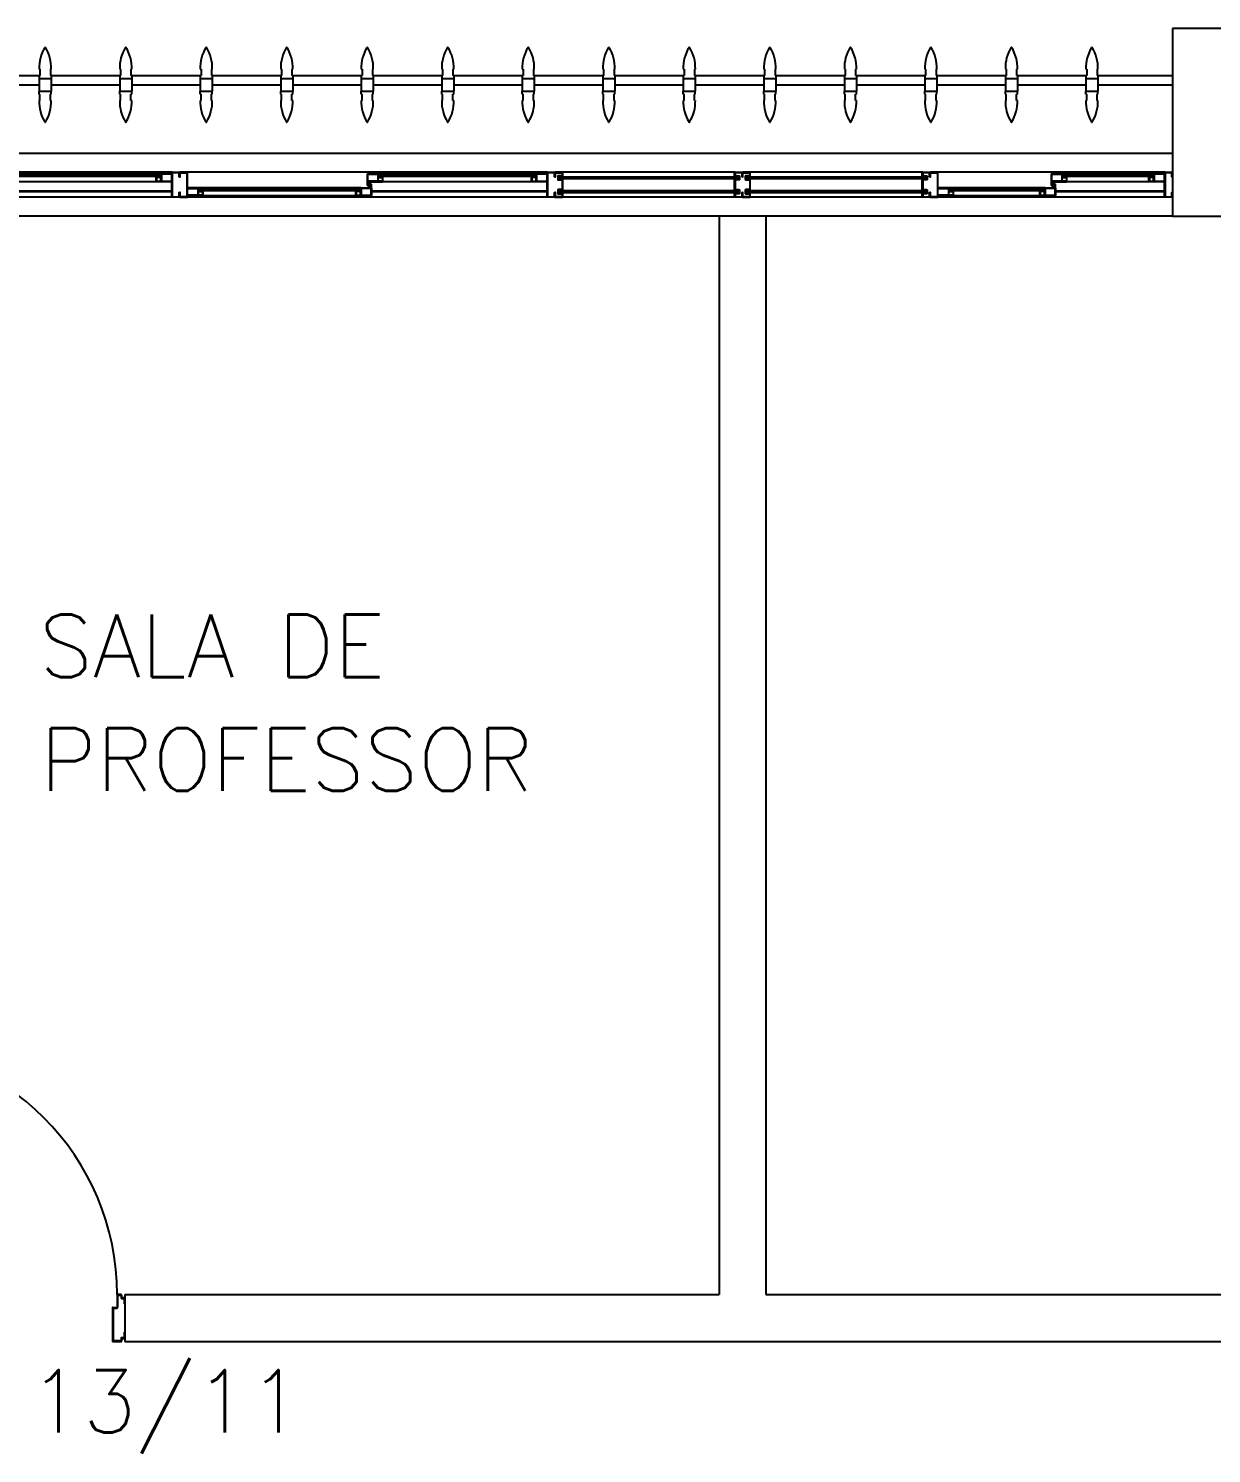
# Model space of a CAD drawing. Header units: millimetres. Extents: x 1887 to 2405, y 1100 to 1335.
# Drawn here: x 2065.901 to 2069.685, y 1239.49 to 1244.048 of the extents above; entities that cross this region are included whole.
import ezdxf

# ---------------------------------------------------------------- set-up
doc = ezdxf.new("R2010")
doc.units = ezdxf.units.MM
for name, color, linetype in [('AR-ALV', 2, 'Continuous'), ('AR-BRISES', 1, 'Continuous'), ('AR-ESQ', 1, 'Continuous'), ('AR-ESTC', 3, 'Continuous'), ('AR-PEITORIL', 1, 'Continuous'), ('AR-PORTA', 1, 'Continuous'), ('BR-PAINEL', 1, 'Continuous'), ('BR-SUPORTE', 1, 'Continuous'), ('DT-ESQ-BAGUETE-C', 2, 'Continuous'), ('DT-ESQ-BAGUETE-V', 1, 'Continuous'), ('DT-ESQ-CHAPA DOBRADA-V', 1, 'Continuous'), ('DT-ESQ-MARCO-V', 1, 'Continuous'), ('DT-ESQ-PERFIL CADEIRA-C', 2, 'Continuous'), ('DT-ESQ-PERFIL CADEIRA-V', 1, 'Continuous'), ('DT-ESQ-PERFIL U SIMPLES-C', 2, 'Continuous'), ('DT-ESQ-PERFIL U-C', 2, 'Continuous'), ('DT-ESQ-PERFIL U-V', 1, 'Continuous'), ('DT-ESQ-VIDRO-C', 2, 'Continuous'), ('DT-ESQ-VIDRO-V', 2, 'Continuous'), ('ENDEREÇO', 2, 'Continuous'), ('maçaneta', 1, 'Continuous'), ('mov', 1, 'Continuous'), ('PM-PERFIL U-C', 2, 'Continuous'), ('pm1', 2, 'Continuous'), ('TEXTO', 2, 'Continuous')]:
    doc.layers.add(name, color=color, linetype=linetype)
doc.styles.add('UNB-100', font='simplex.shx', dxfattribs={"height": 0.2})
doc.styles.add('UNB1-100', font='simplex.shx', dxfattribs={"height": 0.2})

# ---------------------------------------------------------------- blocks, each defined once
blk = doc.blocks.new('EF23-P')
at = {"layer": 'DT-ESQ-BAGUETE-C', "ltscale": 0.1}
for points in [[(0.4225, -0.08), (0.409, -0.08), (0.409, -0.0785), (0.422, -0.0785, 0.414214), (0.4225, -0.078), (0.4225, -0.067, 0.414214), (0.422, -0.0665), (0.409, -0.0665), (0.409, -0.065), (0.4225, -0.065, -0.414214), (0.424, -0.0665), (0.424, -0.0785, -0.414214)], [(0.7015, -0.08), (0.715, -0.08), (0.715, -0.0785), (0.702, -0.0785, -0.414214), (0.7015, -0.078), (0.7015, -0.067, -0.414214), (0.702, -0.0665), (0.715, -0.0665), (0.715, -0.065), (0.7015, -0.065, 0.414214), (0.7, -0.0665), (0.7, -0.0785, 0.414214)], [(2.61, -0.08), (2.5965, -0.08), (2.5965, -0.0785), (2.6095, -0.0785, 0.414214), (2.61, -0.078), (2.61, -0.067, 0.414214), (2.6095, -0.0665), (2.5965, -0.0665), (2.5965, -0.065), (2.61, -0.065, -0.414214), (2.6115, -0.0665), (2.6115, -0.0785, -0.414214)], [(3.1015, -0.08), (3.115, -0.08), (3.115, -0.0785), (3.102, -0.0785, -0.414214), (3.1015, -0.078), (3.1015, -0.067, -0.414214), (3.102, -0.0665), (3.115, -0.0665), (3.115, -0.065), (3.1015, -0.065, 0.414214), (3.1, -0.0665), (3.1, -0.0785, 0.414214)], [(0.0735, -0.125), (0.06, -0.125), (0.06, -0.1235), (0.073, -0.1235, 0.414214), (0.0735, -0.123), (0.0735, -0.112, 0.414214), (0.073, -0.1115), (0.06, -0.1115), (0.06, -0.11), (0.0735, -0.11, -0.414214), (0.075, -0.1115), (0.075, -0.1235, -0.414214)], [(0.339, -0.125), (0.3525, -0.125), (0.3525, -0.1235), (0.3395, -0.1235, -0.414214), (0.339, -0.123), (0.339, -0.112, -0.414214), (0.3395, -0.1115), (0.3525, -0.1115), (0.3525, -0.11), (0.339, -0.11, 0.414214), (0.3375, -0.1115), (0.3375, -0.1235, 0.414214)], [(2.0485, -0.125), (2.035, -0.125), (2.035, -0.1235), (2.048, -0.1235, 0.414214), (2.0485, -0.123), (2.0485, -0.112, 0.414214), (2.048, -0.1115), (2.035, -0.1115), (2.035, -0.11), (2.0485, -0.11, -0.414214), (2.05, -0.1115), (2.05, -0.1235, -0.414214)], [(2.5265, -0.125), (2.54, -0.125), (2.54, -0.1235), (2.527, -0.1235, -0.414214), (2.5265, -0.123), (2.5265, -0.112, -0.414214), (2.527, -0.1115), (2.54, -0.1115), (2.54, -0.11), (2.5265, -0.11, 0.414214), (2.525, -0.1115), (2.525, -0.1235, 0.414214)], [(3.2485, -0.125), (3.235, -0.125), (3.235, -0.1235), (3.248, -0.1235, 0.414214), (3.2485, -0.123), (3.2485, -0.112, 0.414214), (3.248, -0.1115), (3.235, -0.1115), (3.235, -0.11), (3.2485, -0.11, -0.414214), (3.25, -0.1115), (3.25, -0.1235, -0.414214)]]:
    blk.add_lwpolyline(points, format="xyb", close=True, dxfattribs=at)
at = {"layer": 'DT-ESQ-BAGUETE-V', "ltscale": 0.1}
for p, q in [((0.4225, -0.065), (0.7015, -0.065)), ((2.61, -0.065), (3.1015, -0.065)), ((0.0735, -0.11), (0.339, -0.11)), ((2.0485, -0.11), (2.5265, -0.11)), ((3.2485, -0.11), (3.7265, -0.11))]:
    blk.add_line(p, q, dxfattribs=at)
at = {"layer": 'DT-ESQ-CHAPA DOBRADA-V', "ltscale": 0.1}
for p, q in [((0.025, -0.077), (0.374, -0.077)), ((0.025, -0.08), (0.374, -0.08)), ((2, -0.077), (2.5615, -0.077)), ((2, -0.08), (2.5615, -0.08)), ((3.2, -0.077), (3.7615, -0.077)), ((3.2, -0.08), (3.7615, -0.08))]:
    blk.add_line(p, q, dxfattribs=at)
at = {"layer": 'DT-ESQ-MARCO-V', "ltscale": 0.1}
for p, q in [((0.7985, -0.06), (1.3515, -0.06)), ((1.3985, -0.06), (1.9515, -0.06)), ((0.7985, -0.14), (1.3515, -0.14)), ((1.3985, -0.14), (1.9515, -0.14))]:
    blk.add_line(p, q, dxfattribs=at)
at = {"layer": 'DT-ESQ-PERFIL CADEIRA-C', "ltscale": 0.1}
for p, q in [((0.376, -0.0885), (0.4225, -0.0885)), ((0.75, -0.0885), (0.7015, -0.0885)), ((2.5635, -0.0885), (2.61, -0.0885)), ((3.15, -0.0885), (3.1015, -0.0885)), ((0.025, -0.1335), (0.0735, -0.1335)), ((0.3855, -0.1335), (0.339, -0.1335)), ((2, -0.1335), (2.0485, -0.1335)), ((2.573, -0.1335), (2.5265, -0.1335)), ((3.2, -0.1335), (3.2485, -0.1335))]:
    blk.add_line(p, q, dxfattribs=at)
for points in [[(0.4225, -0.087, -1), (0.4225, -0.09), (0.376, -0.09, -0.414214), (0.374, -0.088), (0.374, -0.067, -0.414214), (0.376, -0.065), (0.4075, -0.065, -0.414214), (0.409, -0.0665), (0.409, -0.087)], [(0.409, -0.0885, -0.198913), (0.4079, -0.0881, -0.198913), (0.4075, -0.087), (0.4075, -0.067, 0.414214), (0.407, -0.0665), (0.376, -0.0665, 0.414214), (0.3755, -0.067), (0.3755, -0.088, 0.414214), (0.376, -0.0885)], [(0.7015, -0.09), (0.75, -0.09), (0.75, -0.0885), (0.715, -0.0885, 0.198912), (0.7161, -0.0881, 0.198913), (0.7165, -0.087), (0.7165, -0.067, -0.414214), (0.717, -0.0665), (0.75, -0.0665), (0.75, -0.065), (0.7165, -0.065, 0.414214), (0.715, -0.0665), (0.715, -0.0785), (0.715, -0.08), (0.715, -0.087), (0.7015, -0.087, 1)], [(2.61, -0.087, -1), (2.61, -0.09), (2.5635, -0.09, -0.414214), (2.5615, -0.088), (2.5615, -0.067, -0.414214), (2.5635, -0.065), (2.595, -0.065, -0.414214), (2.5965, -0.0665), (2.5965, -0.087)], [(2.5965, -0.0885, -0.198913), (2.5954, -0.0881, -0.198913), (2.595, -0.087), (2.595, -0.067, 0.414214), (2.5945, -0.0665), (2.5635, -0.0665, 0.414214), (2.563, -0.067), (2.563, -0.088, 0.414214), (2.5635, -0.0885)], [(3.1015, -0.09), (3.15, -0.09), (3.15, -0.0885), (3.115, -0.0885, 0.198912), (3.1161, -0.0881, 0.198913), (3.1165, -0.087), (3.1165, -0.067, -0.414214), (3.117, -0.0665), (3.15, -0.0665), (3.15, -0.065), (3.1165, -0.065, 0.414214), (3.115, -0.0665), (3.115, -0.0785), (3.115, -0.08), (3.115, -0.087), (3.1015, -0.087, 1)], [(0.0735, -0.135), (0.025, -0.135), (0.025, -0.1335), (0.06, -0.1335, -0.198912), (0.0589, -0.1331, -0.198913), (0.0585, -0.132), (0.0585, -0.112, 0.414214), (0.058, -0.1115), (0.025, -0.1115), (0.025, -0.11), (0.0585, -0.11, -0.414214), (0.06, -0.1115), (0.06, -0.1235), (0.06, -0.125), (0.06, -0.132), (0.0735, -0.132, -1)], [(0.339, -0.132, 1), (0.339, -0.135), (0.3855, -0.135, 0.414214), (0.3875, -0.133), (0.3875, -0.112, 0.414214), (0.3855, -0.11), (0.354, -0.11, 0.414214), (0.3525, -0.1115), (0.3525, -0.132)], [(0.3525, -0.1335, 0.198913), (0.3536, -0.1331, 0.198913), (0.354, -0.132), (0.354, -0.112, -0.414214), (0.3545, -0.1115), (0.3855, -0.1115, -0.414214), (0.386, -0.112), (0.386, -0.133, -0.414214), (0.3855, -0.1335)], [(2.0485, -0.135), (2, -0.135), (2, -0.1335), (2.035, -0.1335, -0.198912), (2.0339, -0.1331, -0.198913), (2.0335, -0.132), (2.0335, -0.112, 0.414214), (2.033, -0.1115), (2, -0.1115), (2, -0.11), (2.0335, -0.11, -0.414214), (2.035, -0.1115), (2.035, -0.1235), (2.035, -0.125), (2.035, -0.132), (2.0485, -0.132, -1)], [(2.5265, -0.132, 1), (2.5265, -0.135), (2.573, -0.135, 0.414214), (2.575, -0.133), (2.575, -0.112, 0.414214), (2.573, -0.11), (2.5415, -0.11, 0.414214), (2.54, -0.1115), (2.54, -0.132)], [(2.54, -0.1335, 0.198913), (2.5411, -0.1331, 0.198913), (2.5415, -0.132), (2.5415, -0.112, -0.414214), (2.542, -0.1115), (2.573, -0.1115, -0.414214), (2.5735, -0.112), (2.5735, -0.133, -0.414214), (2.573, -0.1335)], [(3.2485, -0.135), (3.2, -0.135), (3.2, -0.1335), (3.235, -0.1335, -0.198912), (3.2339, -0.1331, -0.198913), (3.2335, -0.132), (3.2335, -0.112, 0.414214), (3.233, -0.1115), (3.2, -0.1115), (3.2, -0.11), (3.2335, -0.11, -0.414214), (3.235, -0.1115), (3.235, -0.1235), (3.235, -0.125), (3.235, -0.132), (3.2485, -0.132, -1)]]:
    blk.add_lwpolyline(points, format="xyb", close=True, dxfattribs=at)
at = {"layer": 'DT-ESQ-PERFIL CADEIRA-V', "ltscale": 0.1}
for p, q in [((0.4075, -0.09), (0.7015, -0.09)), ((2.595, -0.09), (3.1015, -0.09)), ((0.0735, -0.135), (0.339, -0.135)), ((2.0485, -0.135), (2.5265, -0.135)), ((3.2485, -0.135), (3.7265, -0.135))]:
    blk.add_line(p, q, dxfattribs=at)
at = {"layer": 'DT-ESQ-PERFIL U SIMPLES-C', "ltscale": 0.1}
for points in [[(0.376, -0.102), (0.384, -0.102), (0.384, -0.1005), (0.376, -0.1005, -0.414214), (0.3755, -0.1), (0.3755, -0.092, -0.414214), (0.376, -0.0915), (0.384, -0.0915), (0.384, -0.09), (0.376, -0.09, 0.414214), (0.374, -0.092), (0.374, -0.1, 0.414214)], [(2.5635, -0.102), (2.5715, -0.102), (2.5715, -0.1005), (2.5635, -0.1005, -0.414214), (2.563, -0.1), (2.563, -0.092, -0.414214), (2.5635, -0.0915), (2.5715, -0.0915), (2.5715, -0.09), (2.5635, -0.09, 0.414214), (2.5615, -0.092), (2.5615, -0.1, 0.414214)], [(0.3855, -0.098), (0.3775, -0.098), (0.3775, -0.0995), (0.3855, -0.0995, -0.414214), (0.386, -0.1), (0.386, -0.108, -0.414214), (0.3855, -0.1085), (0.3775, -0.1085), (0.3775, -0.11), (0.3855, -0.11, 0.414214), (0.3875, -0.108), (0.3875, -0.1, 0.414214)], [(2.573, -0.098), (2.565, -0.098), (2.565, -0.0995), (2.573, -0.0995, -0.414214), (2.5735, -0.1), (2.5735, -0.108, -0.414214), (2.573, -0.1085), (2.565, -0.1085), (2.565, -0.11), (2.573, -0.11, 0.414214), (2.575, -0.108), (2.575, -0.1, 0.414214)]]:
    blk.add_lwpolyline(points, format="xyb", close=True, dxfattribs=at)
at = {"layer": 'DT-ESQ-PERFIL U-C', "ltscale": 0.1}
for points in [[(0, -0.0615, -0.414214), (0.0015, -0.06), (0.0235, -0.06, -0.414214), (0.025, -0.0615), (0.025, -0.1385, -0.414214), (0.0235, -0.14), (0.0015, -0.14, -0.414214), (0, -0.1385), (0, -0.125), (0.0015, -0.125), (0.0015, -0.138, 0.414214), (0.002, -0.1385), (0.023, -0.1385, 0.414214), (0.0235, -0.138), (0.0235, -0.062, 0.414214), (0.023, -0.0615), (0.002, -0.0615, 0.414214), (0.0015, -0.062), (0.0015, -0.075), (0, -0.075)], [(0.775, -0.0615, 0.414214), (0.7735, -0.06), (0.7515, -0.06, 0.414214), (0.75, -0.0615), (0.75, -0.1385, 0.414214), (0.7515, -0.14), (0.7735, -0.14, 0.414214), (0.775, -0.1385), (0.775, -0.125), (0.7735, -0.125), (0.7735, -0.138, -0.414214), (0.773, -0.1385), (0.752, -0.1385, -0.414214), (0.7515, -0.138), (0.7515, -0.062, -0.414214), (0.752, -0.0615), (0.773, -0.0615, -0.414214), (0.7735, -0.062), (0.7735, -0.075), (0.775, -0.075)], [(0.8, -0.1285), (0.8, -0.1385, -0.414214), (0.7985, -0.14), (0.7765, -0.14, -0.414214), (0.775, -0.1385), (0.775, -0.125), (0.7765, -0.125), (0.7765, -0.138, 0.414214), (0.777, -0.1385), (0.798, -0.1385, 0.414214), (0.7985, -0.138), (0.7985, -0.1285), (0.7855, -0.1285, -0.414214), (0.784, -0.127), (0.784, -0.117, -0.414214), (0.7855, -0.1155), (0.7985, -0.1155), (0.7985, -0.0845), (0.7855, -0.0845, -0.414214), (0.784, -0.083), (0.784, -0.073, -0.414214), (0.7855, -0.0715), (0.7985, -0.0715), (0.7985, -0.062, 0.414214), (0.798, -0.0615), (0.777, -0.0615, 0.414214), (0.7765, -0.062), (0.7765, -0.075), (0.775, -0.075), (0.775, -0.0615, -0.414214), (0.7765, -0.06), (0.7985, -0.06, -0.414214), (0.8, -0.0615), (0.8, -0.0715, -0.414214), (0.7985, -0.073), (0.7855, -0.073), (0.7855, -0.083), (0.7985, -0.083), (0.7985, -0.083, -0.414214), (0.8, -0.0845), (0.8, -0.1155, -0.414214), (0.7985, -0.117), (0.7985, -0.117), (0.7855, -0.117), (0.7855, -0.127), (0.7985, -0.127, -0.414214)], [(1.35, -0.1285), (1.35, -0.1385, 0.414214), (1.3515, -0.14), (1.3735, -0.14, 0.414214), (1.375, -0.1385), (1.375, -0.125), (1.3735, -0.125), (1.3735, -0.138, -0.414214), (1.373, -0.1385), (1.352, -0.1385, -0.414214), (1.3515, -0.138), (1.3515, -0.1285), (1.3645, -0.1285, 0.414214), (1.366, -0.127), (1.366, -0.117, 0.414214), (1.3645, -0.1155), (1.3515, -0.1155), (1.3515, -0.0845), (1.3645, -0.0845, 0.414214), (1.366, -0.083), (1.366, -0.073, 0.414214), (1.3645, -0.0715), (1.3515, -0.0715), (1.3515, -0.062, -0.414214), (1.352, -0.0615), (1.373, -0.0615, -0.414214), (1.3735, -0.062), (1.3735, -0.075), (1.375, -0.075), (1.375, -0.0615, 0.414214), (1.3735, -0.06), (1.3515, -0.06, 0.414214), (1.35, -0.0615), (1.35, -0.0715, 0.414214), (1.3515, -0.073), (1.3645, -0.073), (1.3645, -0.083), (1.3515, -0.083), (1.3515, -0.083, 0.414214), (1.35, -0.0845), (1.35, -0.1155, 0.414214), (1.3515, -0.117), (1.3515, -0.117), (1.3645, -0.117), (1.3645, -0.127), (1.3515, -0.127, 0.414214)], [(1.4, -0.1285), (1.4, -0.1385, -0.414214), (1.3985, -0.14), (1.3765, -0.14, -0.414214), (1.375, -0.1385), (1.375, -0.125), (1.3765, -0.125), (1.3765, -0.138, 0.414214), (1.377, -0.1385), (1.398, -0.1385, 0.414214), (1.3985, -0.138), (1.3985, -0.1285), (1.3855, -0.1285, -0.414214), (1.384, -0.127), (1.384, -0.117, -0.414214), (1.3855, -0.1155), (1.3985, -0.1155), (1.3985, -0.0845), (1.3855, -0.0845, -0.414214), (1.384, -0.083), (1.384, -0.073, -0.414214), (1.3855, -0.0715), (1.3985, -0.0715), (1.3985, -0.062, 0.414214), (1.398, -0.0615), (1.377, -0.0615, 0.414214), (1.3765, -0.062), (1.3765, -0.075), (1.375, -0.075), (1.375, -0.0615, -0.414214), (1.3765, -0.06), (1.3985, -0.06, -0.414214), (1.4, -0.0615), (1.4, -0.0715, -0.414214), (1.3985, -0.073), (1.3855, -0.073), (1.3855, -0.083), (1.3985, -0.083), (1.3985, -0.083, -0.414214), (1.4, -0.0845), (1.4, -0.1155, -0.414214), (1.3985, -0.117), (1.3985, -0.117), (1.3855, -0.117), (1.3855, -0.127), (1.3985, -0.127, -0.414214)], [(1.95, -0.1285), (1.95, -0.1385, 0.414214), (1.9515, -0.14), (1.9735, -0.14, 0.414214), (1.975, -0.1385), (1.975, -0.125), (1.9735, -0.125), (1.9735, -0.138, -0.414214), (1.973, -0.1385), (1.952, -0.1385, -0.414214), (1.9515, -0.138), (1.9515, -0.1285), (1.9645, -0.1285, 0.414214), (1.966, -0.127), (1.966, -0.117, 0.414214), (1.9645, -0.1155), (1.9515, -0.1155), (1.9515, -0.0845), (1.9645, -0.0845, 0.414214), (1.966, -0.083), (1.966, -0.073, 0.414214), (1.9645, -0.0715), (1.9515, -0.0715), (1.9515, -0.062, -0.414214), (1.952, -0.0615), (1.973, -0.0615, -0.414214), (1.9735, -0.062), (1.9735, -0.075), (1.975, -0.075), (1.975, -0.0615, 0.414214), (1.9735, -0.06), (1.9515, -0.06, 0.414214), (1.95, -0.0615), (1.95, -0.0715, 0.414214), (1.9515, -0.073), (1.9645, -0.073), (1.9645, -0.083), (1.9515, -0.083), (1.9515, -0.083, 0.414214), (1.95, -0.0845), (1.95, -0.1155, 0.414214), (1.9515, -0.117), (1.9515, -0.117), (1.9645, -0.117), (1.9645, -0.127), (1.9515, -0.127, 0.414214)], [(1.975, -0.0615, -0.414214), (1.9765, -0.06), (1.9985, -0.06, -0.414214), (2, -0.0615), (2, -0.1385, -0.414214), (1.9985, -0.14), (1.9765, -0.14, -0.414214), (1.975, -0.1385), (1.975, -0.125), (1.9765, -0.125), (1.9765, -0.138, 0.414214), (1.977, -0.1385), (1.998, -0.1385, 0.414214), (1.9985, -0.138), (1.9985, -0.062, 0.414214), (1.998, -0.0615), (1.977, -0.0615, 0.414214), (1.9765, -0.062), (1.9765, -0.075), (1.975, -0.075)], [(3.175, -0.0615, 0.414214), (3.1735, -0.06), (3.1515, -0.06, 0.414214), (3.15, -0.0615), (3.15, -0.1385, 0.414214), (3.1515, -0.14), (3.1735, -0.14, 0.414214), (3.175, -0.1385), (3.175, -0.125), (3.1735, -0.125), (3.1735, -0.138, -0.414214), (3.173, -0.1385), (3.152, -0.1385, -0.414214), (3.1515, -0.138), (3.1515, -0.062, -0.414214), (3.152, -0.0615), (3.173, -0.0615, -0.414214), (3.1735, -0.062), (3.1735, -0.075), (3.175, -0.075)], [(3.175, -0.0615, -0.414214), (3.1765, -0.06), (3.1985, -0.06, -0.414214), (3.2, -0.0615), (3.2, -0.1385, -0.414214), (3.1985, -0.14), (3.1765, -0.14, -0.414214), (3.175, -0.1385), (3.175, -0.125), (3.1765, -0.125), (3.1765, -0.138, 0.414214), (3.177, -0.1385), (3.198, -0.1385, 0.414214), (3.1985, -0.138), (3.1985, -0.062, 0.414214), (3.198, -0.0615), (3.177, -0.0615, 0.414214), (3.1765, -0.062), (3.1765, -0.075), (3.175, -0.075)]]:
    blk.add_lwpolyline(points, format="xyb", close=True, dxfattribs=at)
at = {"layer": 'DT-ESQ-PERFIL U-V', "ltscale": 0.1}
for p, q in [((0.0235, -0.06), (0.7515, -0.06)), ((1.9985, -0.06), (3.1515, -0.06)), ((3.1985, -0.06), (4.3515, -0.06)), ((0.0235, -0.14), (0.7515, -0.14)), ((1.9985, -0.14), (3.1515, -0.14)), ((3.1985, -0.14), (4.3515, -0.14))]:
    blk.add_line(p, q, dxfattribs=at)
at = {"layer": 'DT-ESQ-VIDRO-C', "ltscale": 0.1}
for points in [[(0.7125, -0.085), (0.7125, -0.082), (0.4115, -0.082), (0.4115, -0.085)], [(1.3625, -0.081), (1.3625, -0.075), (0.7875, -0.075), (0.7875, -0.081)], [(1.9625, -0.081), (1.9625, -0.075), (1.3875, -0.075), (1.3875, -0.081)], [(3.1125, -0.085), (3.1125, -0.082), (2.599, -0.082), (2.599, -0.085)], [(0.063, -0.13), (0.063, -0.127), (0.3495, -0.127), (0.3495, -0.13)], [(2.038, -0.13), (2.038, -0.127), (2.537, -0.127), (2.537, -0.13)], [(3.238, -0.13), (3.238, -0.127), (3.737, -0.127), (3.737, -0.13)]]:
    blk.add_lwpolyline(points, close=True, dxfattribs=at)
at = {"layer": 'DT-ESQ-VIDRO-V', "ltscale": 0.1}
for points in [[(1.3625, -0.119), (1.3625, -0.125), (0.7875, -0.125), (0.7875, -0.119)], [(1.9625, -0.119), (1.9625, -0.125), (1.3875, -0.125), (1.3875, -0.119)]]:
    blk.add_lwpolyline(points, close=True, dxfattribs=at)
blk = doc.blocks.new('BR-MODULO8')
at = {"layer": 'BR-PAINEL'}
for p, q in [((-3.6242, 0.27), (-3.6217, 0.27)), ((-3.6242, 0.25), (-3.6242, 0.24)), ((-3.6242, 0.25), (-3.6217, 0.25)), ((-3.6242, 0.24), (-3.5858, 0.24)), ((-3.6242, 0.24), (-3.6242, 0.2)), ((-3.6217, 0.27), (-3.6217, 0.25)), ((-3.5883, 0.27), (-3.5883, 0.25)), ((-3.5858, 0.27), (-3.5883, 0.27)), ((-3.5858, 0.25), (-3.5883, 0.25)), ((-3.5858, 0.25), (-3.5858, 0.24)), ((-3.5858, 0.24), (-3.5858, 0.2)), ((-3.3667, 0.27), (-3.3642, 0.27)), ((-3.3667, 0.25), (-3.3667, 0.24)), ((-3.3667, 0.25), (-3.3642, 0.25)), ((-3.3667, 0.24), (-3.3283, 0.24)), ((-3.3667, 0.24), (-3.3667, 0.2)), ((-3.3642, 0.27), (-3.3642, 0.25)), ((-3.3308, 0.27), (-3.3308, 0.25)), ((-3.3283, 0.27), (-3.3308, 0.27)), ((-3.3283, 0.25), (-3.3308, 0.25)), ((-3.3283, 0.25), (-3.3283, 0.24)), ((-3.3283, 0.24), (-3.3283, 0.2)), ((-3.1092, 0.27), (-3.1067, 0.27)), ((-3.1092, 0.25), (-3.1092, 0.24)), ((-3.1092, 0.25), (-3.1067, 0.25)), ((-3.1092, 0.24), (-3.0708, 0.24)), ((-3.1092, 0.24), (-3.1092, 0.2)), ((-3.1067, 0.27), (-3.1067, 0.25)), ((-3.0733, 0.27), (-3.0733, 0.25)), ((-3.0708, 0.27), (-3.0733, 0.27)), ((-3.0708, 0.25), (-3.0733, 0.25)), ((-3.0708, 0.25), (-3.0708, 0.24)), ((-3.0708, 0.24), (-3.0708, 0.2)), ((-2.8517, 0.27), (-2.8492, 0.27)), ((-2.8517, 0.25), (-2.8517, 0.24)), ((-2.8517, 0.25), (-2.8492, 0.25)), ((-2.8517, 0.24), (-2.8133, 0.24)), ((-2.8517, 0.24), (-2.8517, 0.2)), ((-2.8492, 0.27), (-2.8492, 0.25)), ((-2.8158, 0.27), (-2.8158, 0.25)), ((-2.8133, 0.27), (-2.8158, 0.27)), ((-2.8133, 0.25), (-2.8158, 0.25)), ((-2.8133, 0.25), (-2.8133, 0.24)), ((-2.8133, 0.24), (-2.8133, 0.2)), ((-2.5942, 0.27), (-2.5917, 0.27)), ((-2.5942, 0.25), (-2.5942, 0.24)), ((-2.5942, 0.25), (-2.5917, 0.25)), ((-2.5942, 0.24), (-2.5558, 0.24)), ((-2.5942, 0.24), (-2.5942, 0.2)), ((-2.5917, 0.27), (-2.5917, 0.25)), ((-2.5583, 0.27), (-2.5583, 0.25)), ((-2.5558, 0.27), (-2.5583, 0.27)), ((-2.5558, 0.25), (-2.5583, 0.25)), ((-2.5558, 0.25), (-2.5558, 0.24)), ((-2.5558, 0.24), (-2.5558, 0.2)), ((-2.3367, 0.27), (-2.3342, 0.27)), ((-2.3367, 0.25), (-2.3367, 0.24)), ((-2.3367, 0.25), (-2.3342, 0.25)), ((-2.3367, 0.24), (-2.2983, 0.24)), ((-2.3367, 0.24), (-2.3367, 0.2)), ((-2.3342, 0.27), (-2.3342, 0.25)), ((-2.3008, 0.27), (-2.3008, 0.25)), ((-2.2983, 0.27), (-2.3008, 0.27)), ((-2.2983, 0.25), (-2.3008, 0.25)), ((-2.2983, 0.25), (-2.2983, 0.24)), ((-2.2983, 0.24), (-2.2983, 0.2)), ((-2.0792, 0.27), (-2.0767, 0.27)), ((-2.0792, 0.25), (-2.0792, 0.24)), ((-2.0792, 0.25), (-2.0767, 0.25)), ((-2.0792, 0.24), (-2.0408, 0.24)), ((-2.0792, 0.24), (-2.0792, 0.2)), ((-2.0767, 0.27), (-2.0767, 0.25)), ((-2.0433, 0.27), (-2.0433, 0.25)), ((-2.0408, 0.27), (-2.0433, 0.27)), ((-2.0408, 0.25), (-2.0433, 0.25)), ((-2.0408, 0.25), (-2.0408, 0.24)), ((-2.0408, 0.24), (-2.0408, 0.2)), ((-1.8217, 0.27), (-1.8192, 0.27)), ((-1.8217, 0.25), (-1.8217, 0.24)), ((-1.8217, 0.25), (-1.8192, 0.25)), ((-1.8217, 0.24), (-1.7833, 0.24)), ((-1.8217, 0.24), (-1.8217, 0.2)), ((-1.8192, 0.27), (-1.8192, 0.25)), ((-1.7858, 0.27), (-1.7858, 0.25)), ((-1.7833, 0.27), (-1.7858, 0.27)), ((-1.7833, 0.25), (-1.7858, 0.25)), ((-1.7833, 0.25), (-1.7833, 0.24)), ((-1.7833, 0.24), (-1.7833, 0.2)), ((-1.5642, 0.27), (-1.5617, 0.27)), ((-1.5642, 0.25), (-1.5642, 0.24)), ((-1.5642, 0.25), (-1.5617, 0.25)), ((-1.5642, 0.24), (-1.5258, 0.24)), ((-1.5642, 0.24), (-1.5642, 0.2)), ((-1.5617, 0.27), (-1.5617, 0.25)), ((-1.5283, 0.27), (-1.5283, 0.25)), ((-1.5258, 0.27), (-1.5283, 0.27)), ((-1.5258, 0.25), (-1.5283, 0.25)), ((-1.5258, 0.25), (-1.5258, 0.24)), ((-1.5258, 0.24), (-1.5258, 0.2)), ((-1.3067, 0.27), (-1.3042, 0.27)), ((-1.3067, 0.25), (-1.3067, 0.24)), ((-1.3067, 0.25), (-1.3042, 0.25)), ((-1.3067, 0.24), (-1.2683, 0.24)), ((-1.3067, 0.24), (-1.3067, 0.2)), ((-1.3042, 0.27), (-1.3042, 0.25)), ((-1.2708, 0.27), (-1.2708, 0.25)), ((-1.2683, 0.27), (-1.2708, 0.27)), ((-1.2683, 0.25), (-1.2708, 0.25)), ((-1.2683, 0.25), (-1.2683, 0.24)), ((-1.2683, 0.24), (-1.2683, 0.2)), ((-1.0492, 0.27), (-1.0467, 0.27)), ((-1.0492, 0.25), (-1.0492, 0.24)), ((-1.0492, 0.25), (-1.0467, 0.25)), ((-1.0492, 0.24), (-1.0108, 0.24)), ((-1.0492, 0.24), (-1.0492, 0.2)), ((-1.0467, 0.27), (-1.0467, 0.25)), ((-1.0133, 0.27), (-1.0133, 0.25)), ((-1.0108, 0.27), (-1.0133, 0.27)), ((-1.0108, 0.25), (-1.0133, 0.25)), ((-1.0108, 0.25), (-1.0108, 0.24)), ((-1.0108, 0.24), (-1.0108, 0.2)), ((-0.7917, 0.27), (-0.7892, 0.27)), ((-0.7917, 0.25), (-0.7917, 0.24)), ((-0.7917, 0.25), (-0.7892, 0.25)), ((-0.7917, 0.24), (-0.7533, 0.24)), ((-0.7917, 0.24), (-0.7917, 0.2)), ((-0.7892, 0.27), (-0.7892, 0.25)), ((-0.7558, 0.27), (-0.7558, 0.25)), ((-0.7533, 0.27), (-0.7558, 0.27)), ((-0.7533, 0.25), (-0.7558, 0.25)), ((-0.7533, 0.25), (-0.7533, 0.24)), ((-0.7533, 0.24), (-0.7533, 0.2)), ((-0.5342, 0.27), (-0.5317, 0.27)), ((-0.5342, 0.25), (-0.5317, 0.25)), ((-0.5342, 0.25), (-0.5342, 0.24)), ((-0.5342, 0.24), (-0.5342, 0.2)), ((-0.5342, 0.24), (-0.4958, 0.24)), ((-0.5317, 0.27), (-0.5317, 0.25)), ((-0.4958, 0.27), (-0.4983, 0.27)), ((-0.4983, 0.27), (-0.4983, 0.25)), ((-0.4958, 0.25), (-0.4983, 0.25)), ((-0.4958, 0.25), (-0.4958, 0.24)), ((-0.4958, 0.24), (-0.4958, 0.2)), ((-0.2767, 0.27), (-0.2742, 0.27)), ((-0.2767, 0.25), (-0.2767, 0.24)), ((-0.2767, 0.25), (-0.2742, 0.25)), ((-0.2767, 0.24), (-0.2383, 0.24)), ((-0.2767, 0.24), (-0.2767, 0.2)), ((-0.2742, 0.27), (-0.2742, 0.25)), ((-0.2408, 0.27), (-0.2408, 0.25)), ((-0.2383, 0.27), (-0.2408, 0.27)), ((-0.2383, 0.25), (-0.2408, 0.25)), ((-0.2383, 0.25), (-0.2383, 0.24)), ((-0.2383, 0.24), (-0.2383, 0.2)), ((-3.6242, 0.2), (-3.5858, 0.2)), ((-3.6242, 0.19), (-3.6242, 0.2)), ((-3.6242, 0.19), (-3.6217, 0.19)), ((-3.6217, 0.17), (-3.6217, 0.19)), ((-3.5858, 0.19), (-3.5883, 0.19)), ((-3.5883, 0.17), (-3.5883, 0.19)), ((-3.5858, 0.19), (-3.5858, 0.2)), ((-3.3667, 0.2), (-3.3283, 0.2)), ((-3.3667, 0.19), (-3.3667, 0.2)), ((-3.3667, 0.19), (-3.3642, 0.19)), ((-3.3642, 0.17), (-3.3642, 0.19)), ((-3.3283, 0.19), (-3.3308, 0.19)), ((-3.3308, 0.17), (-3.3308, 0.19)), ((-3.3283, 0.19), (-3.3283, 0.2)), ((-3.1092, 0.2), (-3.0708, 0.2)), ((-3.1092, 0.19), (-3.1092, 0.2)), ((-3.1092, 0.19), (-3.1067, 0.19)), ((-3.1067, 0.17), (-3.1067, 0.19)), ((-3.0708, 0.19), (-3.0733, 0.19)), ((-3.0733, 0.17), (-3.0733, 0.19)), ((-3.0708, 0.19), (-3.0708, 0.2)), ((-2.8517, 0.2), (-2.8133, 0.2)), ((-2.8517, 0.19), (-2.8517, 0.2)), ((-2.8517, 0.19), (-2.8492, 0.19)), ((-2.8492, 0.17), (-2.8492, 0.19)), ((-2.8133, 0.19), (-2.8158, 0.19)), ((-2.8158, 0.17), (-2.8158, 0.19)), ((-2.8133, 0.19), (-2.8133, 0.2)), ((-2.5942, 0.2), (-2.5558, 0.2)), ((-2.5942, 0.19), (-2.5942, 0.2)), ((-2.5942, 0.19), (-2.5917, 0.19)), ((-2.5917, 0.17), (-2.5917, 0.19)), ((-2.5558, 0.19), (-2.5583, 0.19)), ((-2.5583, 0.17), (-2.5583, 0.19)), ((-2.5558, 0.19), (-2.5558, 0.2)), ((-2.3367, 0.2), (-2.2983, 0.2)), ((-2.3367, 0.19), (-2.3367, 0.2)), ((-2.3367, 0.19), (-2.3342, 0.19)), ((-2.3342, 0.17), (-2.3342, 0.19)), ((-2.2983, 0.19), (-2.3008, 0.19)), ((-2.3008, 0.17), (-2.3008, 0.19)), ((-2.2983, 0.19), (-2.2983, 0.2)), ((-2.0792, 0.2), (-2.0408, 0.2)), ((-2.0792, 0.19), (-2.0792, 0.2)), ((-2.0792, 0.19), (-2.0767, 0.19)), ((-2.0767, 0.17), (-2.0767, 0.19)), ((-2.0408, 0.19), (-2.0433, 0.19)), ((-2.0433, 0.17), (-2.0433, 0.19)), ((-2.0408, 0.19), (-2.0408, 0.2)), ((-1.8217, 0.2), (-1.7833, 0.2)), ((-1.8217, 0.19), (-1.8217, 0.2)), ((-1.8217, 0.19), (-1.8192, 0.19)), ((-1.8192, 0.17), (-1.8192, 0.19)), ((-1.7833, 0.19), (-1.7858, 0.19)), ((-1.7858, 0.17), (-1.7858, 0.19)), ((-1.7833, 0.19), (-1.7833, 0.2)), ((-1.5642, 0.2), (-1.5258, 0.2)), ((-1.5642, 0.19), (-1.5642, 0.2)), ((-1.5642, 0.19), (-1.5617, 0.19)), ((-1.5617, 0.17), (-1.5617, 0.19)), ((-1.5258, 0.19), (-1.5283, 0.19)), ((-1.5283, 0.17), (-1.5283, 0.19)), ((-1.5258, 0.19), (-1.5258, 0.2)), ((-1.3067, 0.2), (-1.2683, 0.2)), ((-1.3067, 0.19), (-1.3067, 0.2)), ((-1.3067, 0.19), (-1.3042, 0.19)), ((-1.3042, 0.17), (-1.3042, 0.19)), ((-1.2683, 0.19), (-1.2708, 0.19)), ((-1.2708, 0.17), (-1.2708, 0.19)), ((-1.2683, 0.19), (-1.2683, 0.2)), ((-1.0492, 0.2), (-1.0108, 0.2)), ((-1.0492, 0.19), (-1.0492, 0.2)), ((-1.0492, 0.19), (-1.0467, 0.19)), ((-1.0467, 0.17), (-1.0467, 0.19)), ((-1.0108, 0.19), (-1.0133, 0.19)), ((-1.0133, 0.17), (-1.0133, 0.19)), ((-1.0108, 0.19), (-1.0108, 0.2)), ((-0.7917, 0.2), (-0.7533, 0.2)), ((-0.7917, 0.19), (-0.7917, 0.2)), ((-0.7917, 0.19), (-0.7892, 0.19)), ((-0.7892, 0.17), (-0.7892, 0.19)), ((-0.7533, 0.19), (-0.7558, 0.19)), ((-0.7558, 0.17), (-0.7558, 0.19)), ((-0.7533, 0.19), (-0.7533, 0.2)), ((-0.5342, 0.19), (-0.5342, 0.2)), ((-0.5342, 0.2), (-0.4958, 0.2)), ((-0.5342, 0.19), (-0.5317, 0.19)), ((-0.5317, 0.17), (-0.5317, 0.19)), ((-0.4983, 0.17), (-0.4983, 0.19)), ((-0.4958, 0.19), (-0.4983, 0.19)), ((-0.4958, 0.19), (-0.4958, 0.2)), ((-0.2767, 0.2), (-0.2383, 0.2)), ((-0.2767, 0.19), (-0.2767, 0.2)), ((-0.2767, 0.19), (-0.2742, 0.19)), ((-0.2742, 0.17), (-0.2742, 0.19)), ((-0.2383, 0.19), (-0.2408, 0.19)), ((-0.2408, 0.17), (-0.2408, 0.19)), ((-0.2383, 0.19), (-0.2383, 0.2)), ((-3.6242, 0.17), (-3.6217, 0.17)), ((-3.5858, 0.17), (-3.5883, 0.17)), ((-3.3667, 0.17), (-3.3642, 0.17)), ((-3.3283, 0.17), (-3.3308, 0.17)), ((-3.1092, 0.17), (-3.1067, 0.17)), ((-3.0708, 0.17), (-3.0733, 0.17)), ((-2.8517, 0.17), (-2.8492, 0.17)), ((-2.8133, 0.17), (-2.8158, 0.17)), ((-2.5942, 0.17), (-2.5917, 0.17)), ((-2.5558, 0.17), (-2.5583, 0.17)), ((-2.3367, 0.17), (-2.3342, 0.17)), ((-2.2983, 0.17), (-2.3008, 0.17)), ((-2.0792, 0.17), (-2.0767, 0.17)), ((-2.0408, 0.17), (-2.0433, 0.17)), ((-1.8217, 0.17), (-1.8192, 0.17)), ((-1.7833, 0.17), (-1.7858, 0.17)), ((-1.5642, 0.17), (-1.5617, 0.17)), ((-1.5258, 0.17), (-1.5283, 0.17)), ((-1.3067, 0.17), (-1.3042, 0.17)), ((-1.2683, 0.17), (-1.2708, 0.17)), ((-1.0492, 0.17), (-1.0467, 0.17)), ((-1.0108, 0.17), (-1.0133, 0.17)), ((-0.7917, 0.17), (-0.7892, 0.17)), ((-0.7533, 0.17), (-0.7558, 0.17)), ((-0.5342, 0.17), (-0.5317, 0.17)), ((-0.4958, 0.17), (-0.4983, 0.17)), ((-0.2767, 0.17), (-0.2742, 0.17)), ((-0.2383, 0.17), (-0.2408, 0.17))]:
    blk.add_line(p, q, dxfattribs=at)
for centre, radius, start, end in [((-3.4992, 0.2739), 0.1251, 148.4721, 181.772), ((-3.605, 0.3387), 0.001, 37.1012, 142.8988), ((-3.7108, 0.2739), 0.1251, 358.228, 31.5279), ((-3.2417, 0.2739), 0.1251, 148.4721, 181.772), ((-3.3475, 0.3387), 0.001, 37.1012, 142.8988), ((-3.4533, 0.2739), 0.1251, 358.228, 31.5279), ((-2.9842, 0.2739), 0.1251, 148.4721, 181.772), ((-3.09, 0.3387), 0.001, 37.1012, 142.8988), ((-3.1958, 0.2739), 0.1251, 358.228, 31.5279), ((-2.7267, 0.2739), 0.1251, 148.4721, 181.772), ((-2.8325, 0.3387), 0.001, 37.1012, 142.8988), ((-2.9383, 0.2739), 0.1251, 358.228, 31.5279), ((-2.4692, 0.2739), 0.1251, 148.4721, 181.772), ((-2.575, 0.3387), 0.001, 37.1012, 142.8988), ((-2.6808, 0.2739), 0.1251, 358.228, 31.5279), ((-2.2117, 0.2739), 0.1251, 148.4721, 181.772), ((-2.3175, 0.3387), 0.001, 37.1012, 142.8988), ((-2.4233, 0.2739), 0.1251, 358.228, 31.5279), ((-1.9542, 0.2739), 0.1251, 148.4721, 181.772), ((-2.06, 0.3387), 0.001, 37.1012, 142.8988), ((-2.1658, 0.2739), 0.1251, 358.228, 31.5279), ((-1.6967, 0.2739), 0.1251, 148.4721, 181.772), ((-1.8025, 0.3387), 0.001, 37.1012, 142.8988), ((-1.9083, 0.2739), 0.1251, 358.228, 31.5279), ((-1.4392, 0.2739), 0.1251, 148.4721, 181.772), ((-1.545, 0.3387), 0.001, 37.1012, 142.8988), ((-1.6508, 0.2739), 0.1251, 358.228, 31.5279), ((-1.1817, 0.2739), 0.1251, 148.4721, 181.772), ((-1.2875, 0.3387), 0.001, 37.1012, 142.8988), ((-1.3933, 0.2739), 0.1251, 358.228, 31.5279), ((-0.9242, 0.2739), 0.1251, 148.4721, 181.772), ((-1.03, 0.3387), 0.001, 37.1012, 142.8988), ((-1.1358, 0.2739), 0.1251, 358.228, 31.5279), ((-0.6667, 0.2739), 0.1251, 148.4721, 181.772), ((-0.7725, 0.3387), 0.001, 37.1012, 142.8988), ((-0.8783, 0.2739), 0.1251, 358.228, 31.5279), ((-0.4092, 0.2739), 0.1251, 148.4721, 181.772), ((-0.515, 0.3387), 0.001, 37.1012, 142.8988), ((-0.6208, 0.2739), 0.1251, 358.228, 31.5279), ((-0.1517, 0.2739), 0.1251, 148.4721, 181.772), ((-0.2575, 0.3387), 0.001, 37.1012, 142.8988), ((-0.3633, 0.2739), 0.1251, 358.228, 31.5279), ((-3.4992, 0.1661), 0.1251, 178.228, 211.5279), ((-3.7108, 0.1661), 0.1251, 328.4721, 1.772), ((-3.2417, 0.1661), 0.1251, 178.228, 211.5279), ((-3.4533, 0.1661), 0.1251, 328.4721, 1.772), ((-2.9842, 0.1661), 0.1251, 178.228, 211.5279), ((-3.1958, 0.1661), 0.1251, 328.4721, 1.772), ((-2.7267, 0.1661), 0.1251, 178.228, 211.5279), ((-2.9383, 0.1661), 0.1251, 328.4721, 1.772), ((-2.4692, 0.1661), 0.1251, 178.228, 211.5279), ((-2.6808, 0.1661), 0.1251, 328.4721, 1.772), ((-2.2117, 0.1661), 0.1251, 178.228, 211.5279), ((-2.4233, 0.1661), 0.1251, 328.4721, 1.772), ((-1.9542, 0.1661), 0.1251, 178.228, 211.5279), ((-2.1658, 0.1661), 0.1251, 328.4721, 1.772), ((-1.6967, 0.1661), 0.1251, 178.228, 211.5279), ((-1.9083, 0.1661), 0.1251, 328.4721, 1.772), ((-1.4392, 0.1661), 0.1251, 178.228, 211.5279), ((-1.6508, 0.1661), 0.1251, 328.4721, 1.772), ((-1.1817, 0.1661), 0.1251, 178.228, 211.5279), ((-1.3933, 0.1661), 0.1251, 328.4721, 1.772), ((-0.9242, 0.1661), 0.1251, 178.228, 211.5279), ((-1.1358, 0.1661), 0.1251, 328.4721, 1.772), ((-0.6667, 0.1661), 0.1251, 178.228, 211.5279), ((-0.8783, 0.1661), 0.1251, 328.4721, 1.772), ((-0.4092, 0.1661), 0.1251, 178.228, 211.5279), ((-0.6208, 0.1661), 0.1251, 328.4721, 1.772), ((-0.1517, 0.1661), 0.1251, 178.228, 211.5279), ((-0.3633, 0.1661), 0.1251, 328.4721, 1.772), ((-3.605, 0.1013), 0.001, 217.1012, 322.8988), ((-3.3475, 0.1013), 0.001, 217.1012, 322.8988), ((-3.09, 0.1013), 0.001, 217.1012, 322.8988), ((-2.8325, 0.1013), 0.001, 217.1012, 322.8988), ((-2.575, 0.1013), 0.001, 217.1012, 322.8988), ((-2.3175, 0.1013), 0.001, 217.1012, 322.8988), ((-2.06, 0.1013), 0.001, 217.1012, 322.8988), ((-1.8025, 0.1013), 0.001, 217.1012, 322.8988), ((-1.545, 0.1013), 0.001, 217.1012, 322.8988), ((-1.2875, 0.1013), 0.001, 217.1012, 322.8988), ((-1.03, 0.1013), 0.001, 217.1012, 322.8988), ((-0.7725, 0.1013), 0.001, 217.1012, 322.8988), ((-0.515, 0.1013), 0.001, 217.1012, 322.8988), ((-0.2575, 0.1013), 0.001, 217.1012, 322.8988)]:
    blk.add_arc(centre, radius, start, end, dxfattribs=at)
at = {"layer": 'BR-SUPORTE'}
for p, q in [((-3.8433, 0.25), (-3.6217, 0.25)), ((-3.5858, 0.25), (-3.3642, 0.25)), ((-3.3283, 0.25), (-3.1067, 0.25)), ((-3.0708, 0.25), (-2.8492, 0.25)), ((-2.8133, 0.25), (-2.5917, 0.25)), ((-2.5558, 0.25), (-2.3342, 0.25)), ((-2.2983, 0.25), (-2.0767, 0.25)), ((-2.0408, 0.25), (-1.8192, 0.25)), ((-1.7833, 0.25), (-1.5617, 0.25)), ((-1.5258, 0.25), (-1.3042, 0.25)), ((-1.2683, 0.25), (-1.0467, 0.25)), ((-1.0108, 0.25), (-0.7892, 0.25)), ((-0.7533, 0.25), (-0.5317, 0.25)), ((-0.4958, 0.25), (-0.2742, 0.25)), ((-0.2383, 0.25), (0, 0.25)), ((-3.8433, 0.22), (-3.6242, 0.22)), ((-3.5858, 0.22), (-3.3667, 0.22)), ((-3.3283, 0.22), (-3.1092, 0.22)), ((-3.0708, 0.22), (-2.8517, 0.22)), ((-2.8133, 0.22), (-2.5942, 0.22)), ((-2.5558, 0.22), (-2.3367, 0.22)), ((-2.2983, 0.22), (-2.0792, 0.22)), ((-2.0408, 0.22), (-1.8217, 0.22)), ((-1.7833, 0.22), (-1.5642, 0.22)), ((-1.5258, 0.22), (-1.3067, 0.22)), ((-1.2683, 0.22), (-1.0492, 0.22)), ((-1.0108, 0.22), (-0.7917, 0.22)), ((-0.7533, 0.22), (-0.5342, 0.22)), ((-0.4958, 0.22), (-0.2767, 0.22)), ((-0.2383, 0.22), (0, 0.22))]:
    blk.add_line(p, q, dxfattribs=at)
blk = doc.blocks.new('PM3')
at = {"layer": 'maçaneta'}
for points in [[(0.02, 0.825), (-0.035, 0.825), (-0.035, 0.715), (0, 0.715), (0, 0.725), (-0.02, 0.725), (-0.02, 0.8035, -0.414214), (-0.0185, 0.805), (0.02, 0.805)], [(0.125, 0.825), (0.07, 0.825), (0.07, 0.805), (0.1085, 0.805, -0.414214), (0.11, 0.8035), (0.11, 0.725), (0.09, 0.725), (0.09, 0.715), (0.125, 0.715)]]:
    blk.add_lwpolyline(points, format="xyb", close=True, dxfattribs=at)
for points in [[(0.02, 0.715), (0.02, 0.755), (0.025, 0.755), (0.025, 0.715)], [(0.07, 0.715), (0.07, 0.755), (0.065, 0.755), (0.065, 0.715)]]:
    blk.add_lwpolyline(points, close=True, dxfattribs=at)
at = {"layer": 'mov'}
blk.add_arc((0.025, 0.075), 0.8, 0, 90, dxfattribs=at)
at = {"layer": 'PM-PERFIL U-C'}
for p, q in [((0, 0.045), (0, 0.0635)), ((0.0015, 0.065), (0.01, 0.065)), ((0.002, 0.063), (0.002, 0.045)), ((0.0105, 0.063), (0.002, 0.063)), ((0.01, 0.065), (0.01, 0.0735)), ((0.0115, 0.075), (0.0235, 0.075)), ((0.012, 0.073), (0.012, 0.0645)), ((0.023, 0.073), (0.012, 0.073)), ((0.023, 0.0335), (0.023, 0.073)), ((0.025, 0.0735), (0.025, 0.034)), ((0.825, 0.0735), (0.825, 0.034)), ((0.8385, 0.075), (0.8265, 0.075)), ((0.827, 0.073), (0.838, 0.073)), ((0.827, 0.0335), (0.827, 0.073)), ((0.838, 0.073), (0.838, 0.0645)), ((0.8395, 0.063), (0.848, 0.063)), ((0.84, 0.065), (0.84, 0.0735)), ((0.8485, 0.065), (0.84, 0.065)), ((0.848, 0.063), (0.848, 0.045)), ((0.85, 0.045), (0.85, 0.0635)), ((0.002, 0.045), (0, 0.045)), ((0.038, 0.032), (0.0245, 0.032)), ((0.0385, 0.034), (0.025, 0.034)), ((0.038, 0.032), (0.038, -0.073)), ((0.04, 0.0325), (0.04, -0.0735)), ((0.81, 0.0325), (0.81, -0.0735)), ((0.8115, 0.034), (0.825, 0.034)), ((0.812, 0.032), (0.8255, 0.032)), ((0.812, 0.032), (0.812, -0.073)), ((0.848, 0.045), (0.85, 0.045)), ((0, -0.045), (0.002, -0.045)), ((0, -0.0635), (0, -0.045)), ((0.002, -0.045), (0.002, -0.063)), ((0.85, -0.045), (0.848, -0.045)), ((0.848, -0.045), (0.848, -0.063)), ((0.85, -0.0635), (0.85, -0.045)), ((0.01, -0.065), (0.0015, -0.065)), ((0.002, -0.063), (0.0105, -0.063)), ((0.01, -0.0735), (0.01, -0.065)), ((0.0385, -0.075), (0.0115, -0.075)), ((0.012, -0.0645), (0.012, -0.073)), ((0.012, -0.073), (0.038, -0.073)), ((0.8115, -0.075), (0.8385, -0.075)), ((0.838, -0.073), (0.812, -0.073)), ((0.838, -0.0645), (0.838, -0.073)), ((0.848, -0.063), (0.8395, -0.063)), ((0.84, -0.0735), (0.84, -0.065)), ((0.84, -0.065), (0.8485, -0.065))]:
    blk.add_line(p, q, dxfattribs=at)
for centre, start, end in [((0.0015, 0.0635), 90, 180), ((0.0115, 0.0735), 90, 180), ((0.0105, 0.0645), 270, 0), ((0.0235, 0.0735), 360, 90), ((0.8265, 0.0735), 90, 180), ((0.8395, 0.0645), 180, 270), ((0.8385, 0.0735), 0, 90), ((0.8485, 0.0635), 0, 90), ((0.0245, 0.0335), 180, 270), ((0.0385, 0.0325), 0, 90), ((0.8115, 0.0325), 90, 180), ((0.8255, 0.0335), 270, 0), ((0.0015, -0.0635), 180, 270), ((0.0115, -0.0735), 180, 270), ((0.0105, -0.0645), 0, 90), ((0.0385, -0.0735), 269.9386, 0), ((0.8115, -0.0735), 180, 270.0614), ((0.8395, -0.0645), 90, 180), ((0.8385, -0.0735), 270, 0), ((0.8485, -0.0635), 270, 0)]:
    blk.add_arc(centre, 0.0015, start, end, dxfattribs=at)
at = {"layer": 'pm1'}
blk.add_lwpolyline([(0.065, 0.875), (0.065, 0.075), (0.025, 0.075), (0.025, 0.875)], close=True, dxfattribs=at)

msp = doc.modelspace()

# ---------------------------------------------------------------- linework, layer by layer
at = {"layer": 'AR-ALV'}
for p, q in [((2068.2597, 1243.4485), (2068.1097, 1243.4485)), ((2068.1097, 1243.4485), (2068.1097, 1239.9985)), ((2068.2597, 1243.4485), (2068.2597, 1239.9985)), ((2066.2097, 1239.9985), (2066.2097, 1239.8485)), ((2066.2097, 1239.9985), (2068.1097, 1239.9985)), ((2068.2597, 1239.9985), (2073.1597, 1239.9985)), ((2066.2097, 1239.8485), (2073.1597, 1239.8485))]:
    msp.add_line(p, q, dxfattribs=at)
at = {"layer": 'AR-ESTC'}
msp.add_lwpolyline([(2069.5597, 1244.0485), (2069.5597, 1243.4485), (2069.7597, 1243.4485), (2069.7597, 1244.0485)], close=True, dxfattribs=at)
at = {"layer": 'AR-PEITORIL'}
for p, q in [((2069.5597, 1243.6485), (2064.4097, 1243.6485)), ((2069.5597, 1243.4485), (2064.4097, 1243.4485))]:
    msp.add_line(p, q, dxfattribs=at)

# ---------------------------------------------------------------- block references
at = {"layer": 'AR-BRISES'}
msp.add_blockref('BR-MODULO8', (2069.5597, 1243.6485), dxfattribs=at)
at = {"layer": 'AR-ESQ', "rotation": 180}
msp.add_blockref('EF23-P', (2069.5597, 1243.4485), dxfattribs=at)
at = {"layer": 'AR-PORTA'}
msp.add_blockref('PM3', (2065.3597, 1239.9235), dxfattribs=at)

# ---------------------------------------------------------------- texts
at = {"layer": 'ENDEREÇO', "style": 'UNB1-100'}
msp.add_text('F1-13/11', height=0.2, dxfattribs=at).set_placement((2065.3546, 1239.5569))
at = {"layer": 'TEXTO', "style": 'UNB-100'}
for s, p in [('SALA DE', (2065.9357, 1241.9735)), ('PROFESSOR', (2065.9388, 1241.6099))]:
    msp.add_text(s, height=0.2, dxfattribs=at).set_placement(p)

doc.saveas('drawing.dxf')
